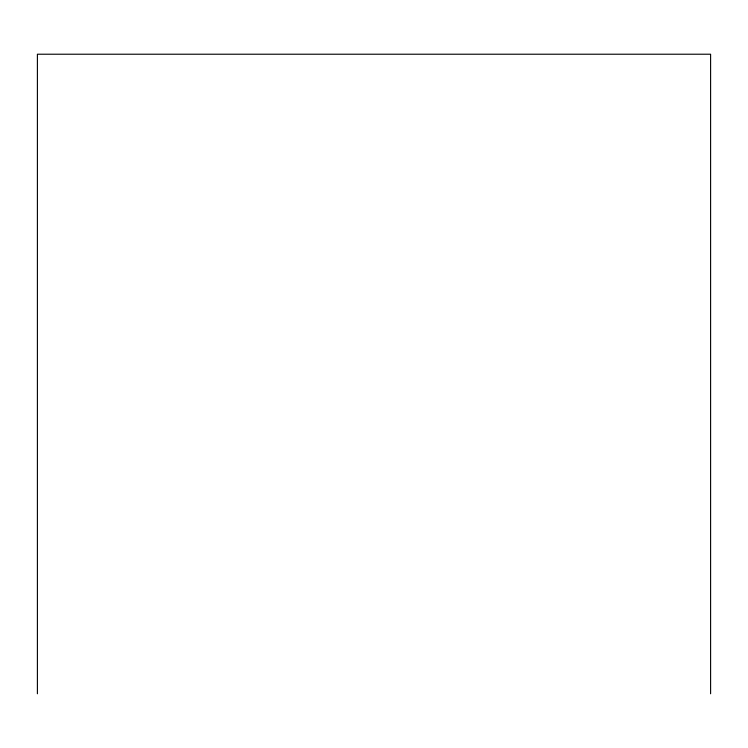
<?xml version="1.0" encoding="UTF-8"?>
<svg xmlns="http://www.w3.org/2000/svg" width="748" height="748" viewBox="0 0 748 748"><rect width="100%" height="100%" fill="white"/><g stroke="black" fill="none" stroke-linecap="round" stroke-linejoin="round"><path stroke-width="1.12" d="M710.6 693.779L710.6 54.221L37.4 54.221L37.4 693.779"/></g></svg>
